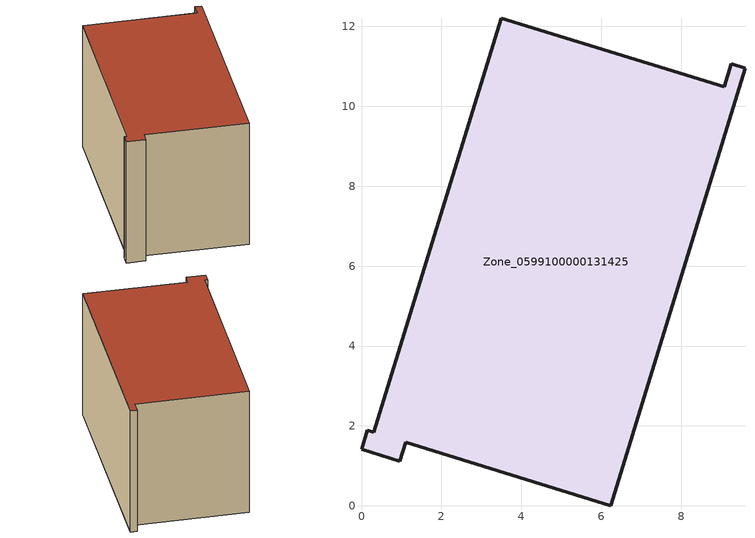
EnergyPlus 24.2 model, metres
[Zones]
Zone_0599100000131425
 floor ground (C_G): 0.96,1.12 0,1.42 0.14,1.89 0.3,1.84 3.5,12.21 9.08,10.49 9.26,11.07 9.6,10.96 6.24,0 1.11,1.59 z0
 wall outside (C_F): 0.3,1.84 0.14,1.89 0,1.42 0.96,1.12 1.11,1.59 6.24,0 9.6,10.96 9.26,11.07 9.08,10.49 3.5,12.21 0.3,1.84 z0:7.07
 roof outside (C_R): 6.24,0 9.6,10.96 9.26,11.07 9.08,10.49 3.5,12.21 0.3,1.84 0.14,1.89 0,1.42 0.96,1.12 1.11,1.59 z7.07
[BUILDING]
Pand.0599100000131425: North Axis=0; Terrain=City; Loads Convergence Tolerance Value=0.04; Temperature Convergence Tolerance Value=0.4; Solar Distribution=FullExterior; Maximum Number of Warmup Days=25; Minimum Number of Warmup Days=1
[Site:Location]
Rotterdam.The.Hague.AP_ZH_NLD Design_Conditions: Latitude=51.96; Longitude=4.45; Time Zone=1; Elevation=-4.5
[SITE:GROUNDTEMPERATURE:BUILDINGSURFACE]
18, 18, 18, 18, 18, 18, 18, 18, 18, 18, 18, 18
[MATERIAL] Thermal Absorptance=0.9; Solar Absorptance=0.7; Visible Absorptance=0.7
Name | Roughness | Thickness | Conductivity | Density | Specific Heat
G.TC.1975-1991 | MediumSmooth | 0.15 | 0.288461 | 540 | 1210
F.TC.1975-1991 | Rough | 0.3 | 0.230769 | 1920 | 840
R.TC.1975-1991 | MediumRough | 0.2 | 0.153846 | 1500 | 1000
[CONSTRUCTION]
C_G: G.TC.1975-1991
C_F: F.TC.1975-1991
C_R: R.TC.1975-1991
[ZONE]
Zone_0599100000131425: Type=1; Multiplier=1; Ceiling Height=Autocalculate; Volume=Autocalculate; Floor Area=autocalculate; Part of Total Floor Area=Yes
[ZONEINFILTRATION:DESIGNFLOWRATE]
Infil_Zone_0599100000131425: Zone or ZoneList or Space or SpaceList=Zone_0599100000131425; Schedule=AlwaysOn; Design Flow Rate Calculation Method=Flow/Area; Flow Rate per Floor Area=0.003; Constant Term Coefficient=1; Temperature Term Coefficient=0; Velocity Term Coefficient=0; Velocity Squared Term Coefficient=0
[HVACTEMPLATE:ZONE:IDEALLOADSAIRSYSTEM]
Zone_0599100000131425: Maximum Heating Supply Air Temperature=50; Minimum Cooling Supply Air Temperature=13; Maximum Heating Supply Air Humidity Ratio=0.0156; Minimum Cooling Supply Air Humidity Ratio=0.0077; Heating Limit=NoLimit; Cooling Limit=NoLimit; Dehumidification Control Type=ConstantSensibleHeatRatio; Cooling Sensible Heat Ratio=0.7; Dehumidification Setpoint=60; Humidification Control Type=None; Humidification Setpoint=30; Outdoor Air Method=None; Outdoor Air Flow Rate per Person=0.00944; Outdoor Air Flow Rate per Zone Floor Area=0; Outdoor Air Flow Rate per Zone=0; Demand Controlled Ventilation Type=None; Outdoor Air Economizer Type=NoEconomizer; Heat Recovery Type=None; Sensible Heat Recovery Effectiveness=0.7; Latent Heat Recovery Effectiveness=0.65
[ZONECONTROL:THERMOSTAT]
ThermostatControl_Zone_0599100000131425: Zone or ZoneList=Zone_0599100000131425; Control Type Schedule=DualSetpointControlType; Control 1=Thermostat_Zone_0599100000131425; Temperature Difference Between Cutout And Setpoint=0
[THERMOSTATSETPOINT:DUALSETPOINT]
Thermostat_Zone_0599100000131425: Heating Setpoint Temperature Schedule=HeatingSetpoint_Zone_0599100000131425; Cooling Setpoint Temperature Schedule=CoolingSetpoint_Zone_0599100000131425
[SCHEDULE:COMPACT]
HeatingSetpoint_Zone_0599100000131425: Through: 12/31, For: AllDays, Until: 24:00, 21
CoolingSetpoint_Zone_0599100000131425: Through: 12/31, For: AllDays, Until: 24:00, 24
DualSetpointControlType: Through: 12/31, For: AllDays, Until: 24:00, 4
AlwaysOn: Through: 12/31, For: AllDays, Until: 24:00, 1
